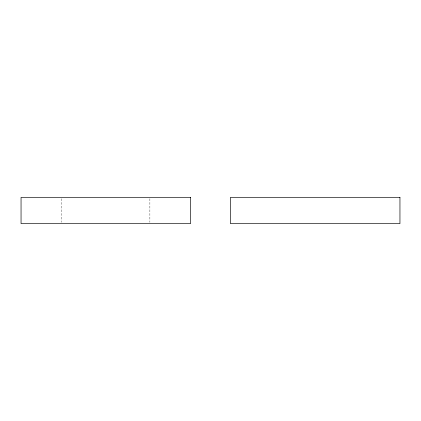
<?xml version="1.0" encoding="UTF-8"?>
<svg xmlns="http://www.w3.org/2000/svg" width="421" height="421" viewBox="0 0 421 421"><rect width="100%" height="100%" fill="white"/><g stroke="black" fill="none" stroke-linecap="round" stroke-linejoin="round"><path stroke-width="0.32" stroke-dasharray="2.1 1.58" d="M149.871 198.696L149.871 222.304M61.75 198.696L61.75 222.304"/><path stroke-width="0.63" d="M190.571 197.386L21.05 197.386L21.05 223.614L190.571 223.614L190.571 197.386M399.95 197.386L230.429 197.386L230.429 223.614L399.95 223.614L399.95 197.386"/></g></svg>
